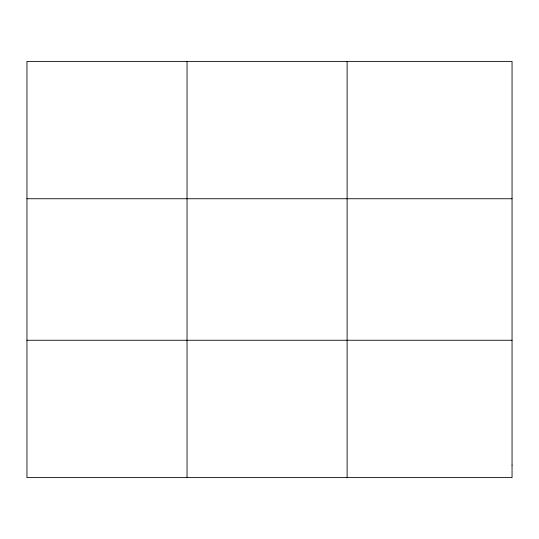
<?xml version="1.0" encoding="UTF-8"?>
<svg xmlns="http://www.w3.org/2000/svg" width="539" height="539" viewBox="0 0 539 539"><rect width="100%" height="100%" fill="white"/><g stroke="black" fill="none" stroke-linecap="round" stroke-linejoin="round"><path stroke-width="0.81" d="M187.033 477.608L187.033 61.392M347.116 477.608L347.116 61.392M26.95 198.743L512.05 198.743M26.95 340.257L512.05 340.257M512.05 465.123L512.05 477.608L26.95 477.608L26.95 61.392L512.05 61.392L512.05 465.123"/></g></svg>
